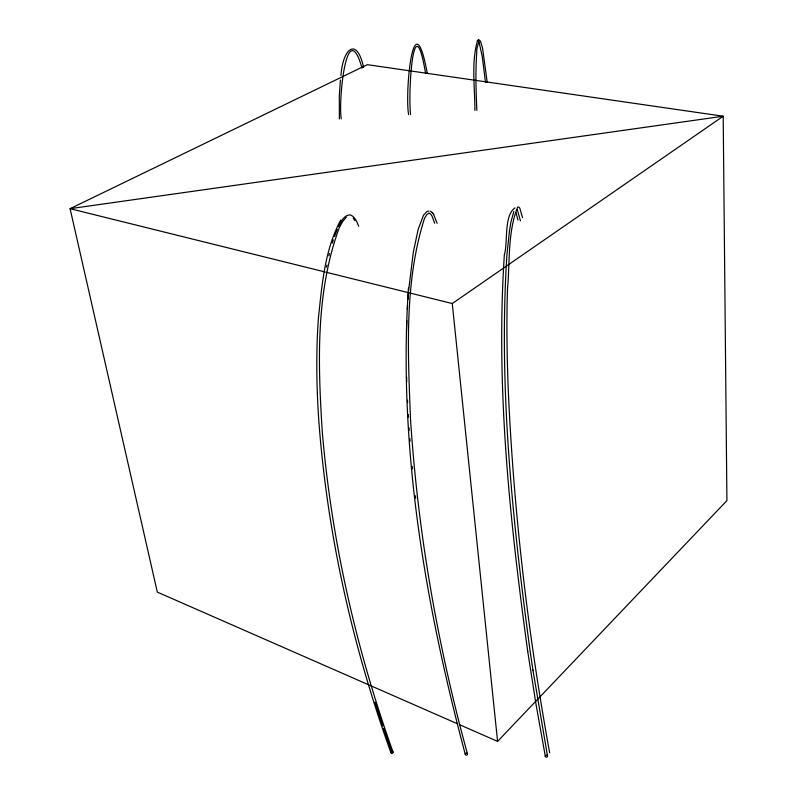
<?xml version="1.0" encoding="UTF-8"?>
<svg xmlns="http://www.w3.org/2000/svg" width="797" height="797" viewBox="0 0 797 797"><rect width="100%" height="100%" fill="white"/><g stroke="black" fill="none" stroke-linecap="round" stroke-linejoin="round"><path stroke-width="1.2" d="M408.443 288.066C397.882 445.294 424.921 603 465.318 754.51M408.662 290.247L413.314 252.221L418.156 229.416L423.486 215.24L427.092 211.335L428.876 211.195M340.409 79.989L339.303 96.019L339.373 119.002M340.957 75.476C342.64 49.394 356.598 35.536 363.641 67.506M326.451 267.214L326.87 265.032M328.892 255.877L329.51 253.476M332.339 243.125L333.315 239.867M334.491 236.51L337.261 229.317M338.556 226.458C341.096 221.785 344.005 214.831 350.242 214.881C355.073 216.565 356.926 221.945 358.7 226.268M513.866 211.424L510.927 222.004L509.442 231.12L506.912 254.831C498.434 387.312 512.451 520.122 530.144 651.288L532.954 670.207M340.777 219.932C324.658 249.71 322.038 284.678 318.441 317.744C315.951 351.646 316.479 385.718 318.73 419.62C327.049 533.293 352.334 645.54 390.928 752.697M477.552 40.547C471.057 62.824 474.972 87.401 474.902 110.484M346.336 217.202L342.69 221.446L339.253 227.733C315.363 292.967 317.923 364.289 322.337 432.572C331.731 541.532 356.159 649.077 393.021 751.989M460.028 724.901L497.577 741.379L726.914 500.616L723.198 116.232L367.317 64.667L70.086 208.684L157.318 592.101L457.747 723.905M478.12 40.149L479.097 39.9L480.521 41.295L482.564 48.268L487.206 82.43M477.254 40.767L478.429 39.93M326.182 272.245L452.268 303.537L723.198 116.232L70.086 208.684L325.106 271.976M429.274 213.118L426.993 214.423L424.532 218.248C404.079 282.536 407.954 351.706 410.455 418.295C417.767 531.689 437.324 644.255 467.431 753.803M514.942 207.897C503.604 215.848 508.087 242.577 504.362 254.641L504.332 255.02C495.634 387.422 509.791 520.192 527.694 651.259L527.744 651.637M428.856 213.237L430.33 213.775L431.884 215.818L434.704 223.17M478.479 41.653C480.202 39.202 475.948 48.956 476.785 52.184C475.351 71.541 475.978 90.988 476.855 110.355M430.42 211.145L432.452 212.739M433.448 214.074L437.125 223.26M432.163 212.361L433.727 214.433M479.077 42.331L482.215 56.258L485.503 82.509M353.23 218.149L354.904 220.59M517.323 209.79L520.461 220.839M391.975 752.338L383.556 728.299M382.779 726.027L374.969 702.127M515.998 212.55L517.93 220.002M362.037 68.114C346.306 13.3 338.097 103.311 341.295 118.883M522.553 217.691L519.803 208.147L518.727 206.971L517.652 207.081C507.51 232.545 510 261.725 507.52 288.753A154.2 14.027 87.9 0 0 508.317 391.158C513.736 512.451 527.873 633.336 549.671 752.766M545.347 756.463L536.022 704.399L527.694 651.259M547.459 755.745L532.894 669.829M427.302 73.404C412.926 -4.274 404.717 95.461 408.662 114.648M425.598 73.483C413.404 1.594 407.845 92.92 410.604 114.529M412.218 466.444L412.487 468.895M415.406 495.794L415.665 498.235M452.268 303.537L497.577 741.379M409.897 438.768L410.106 441.179M407.496 400.233L407.636 402.644M408.313 414.689L408.453 417.1M409.06 427.939L409.19 430.35M546.553 755.058A1.116 1.046 -8.2 0 1 547.459 756.423A1.116 1.046 -8.2 0 1 545.835 757.011A1.116 1.046 -8.2 0 1 545.566 755.417M466.663 753.135A1.116 1.026 -20.8 0 1 467.321 754.629A1.116 1.026 -20.8 0 1 465.587 754.908A1.116 1.026 -20.8 0 1 465.846 753.265M392.194 751.322A1.106 1.006 -28.4 0 1 392.991 752.627A1.106 1.006 -28.4 0 1 391.427 753.275A1.106 1.006 -28.4 0 1 391.138 751.75M406.719 381.942A152.904 22.894 87.9 0 1 406.58 377.011M406.52 330.496A152.904 22.894 87.9 0 1 406.819 320.733M407.327 309.266A152.904 22.894 87.9 0 1 407.536 305.56M407.925 299.562A152.904 22.894 87.9 0 1 408.453 292.678"/></g></svg>
